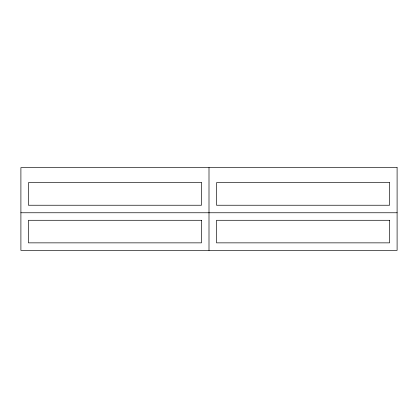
<?xml version="1.0" encoding="UTF-8"?>
<svg xmlns="http://www.w3.org/2000/svg" width="418" height="418" viewBox="0 0 418 418"><rect width="100%" height="100%" fill="white"/><g stroke="black" fill="none" stroke-linecap="round" stroke-linejoin="round"><path stroke-width="0.63" d="M20.9 212.762L397.1 212.762M209 167.618L209 250.382M397.1 167.618L20.9 167.618L20.9 250.382L397.1 250.382L397.1 167.618M201.476 182.666L28.424 182.666L28.424 205.238L201.476 205.238L201.476 182.666M389.576 182.666L216.524 182.666L216.524 205.238L389.576 205.238L389.576 182.666M201.476 220.286L28.424 220.286L28.424 242.858L201.476 242.858L201.476 220.286M389.576 220.286L216.524 220.286L216.524 242.858L389.576 242.858L389.576 220.286"/></g></svg>
